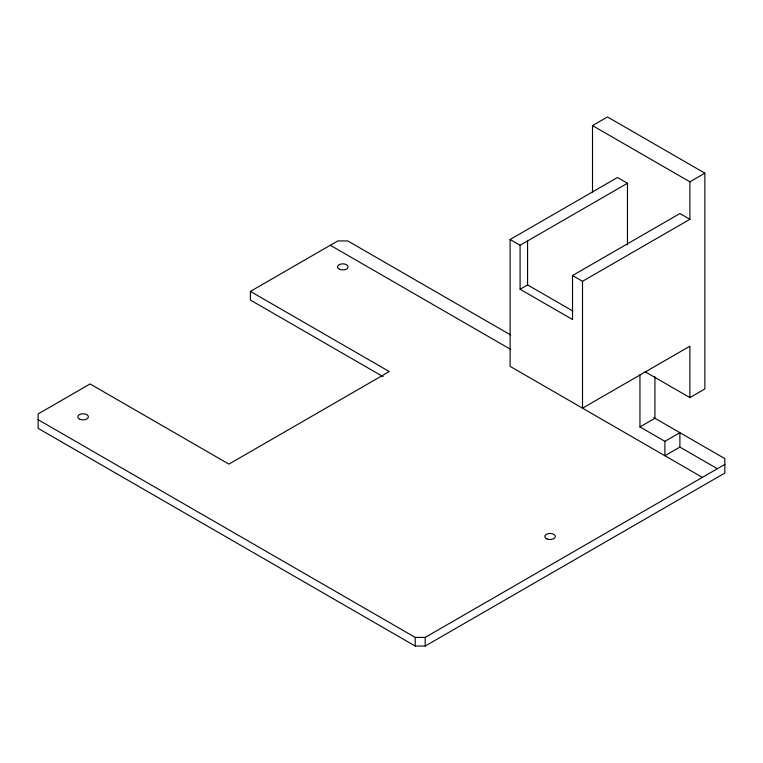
<?xml version="1.0" encoding="UTF-8"?>
<svg xmlns="http://www.w3.org/2000/svg" width="763" height="763" viewBox="0 0 763 763"><rect width="100%" height="100%" fill="white"/><g stroke="black" fill="none" stroke-linecap="round" stroke-linejoin="round"><path stroke-width="1.14" d="M383.074 376.645L250.407 300.05L250.407 291.399L337.799 240.936L347.785 240.936L510.561 334.919M592.508 192.085L592.508 125.599L607.491 116.949L704.869 173.172L704.869 388.949L689.895 397.599L645.05 371.715M702.38 477.371L510.104 366.364L510.104 239.496L617.477 177.502L627.463 183.263L627.463 244.961M510.104 239.496L520.089 245.257L627.463 183.263M592.508 125.599L689.895 181.823L704.869 173.172M520.089 245.257L520.089 289.234L527.576 284.904L572.822 311.027M520.089 289.234L572.527 319.506L572.527 275.538L679.9 213.545L689.895 219.305L689.895 181.823M572.527 275.538L582.512 281.299L689.895 219.305M639.947 374.7L639.947 426.918L654.931 418.267L654.931 376.731M639.947 426.918L664.916 441.329L679.9 432.678L679.9 447.099L717.363 468.72M679.9 447.099L664.916 455.749L664.916 441.329M38.15 419.707L415.215 637.401L425.201 637.401L724.85 464.4M250.407 291.399L389.244 371.552L228.929 464.114L90.091 383.951L38.15 413.937L38.15 428.358L415.215 646.051L425.201 646.051L724.85 473.05L724.85 458.63L653.767 417.59M330.312 245.266L510.685 349.406M689.895 397.599L689.895 346.183L582.512 408.167L582.512 281.299M527.576 240.936L527.576 284.904M425.201 637.401L425.201 646.051M415.215 637.401L415.215 646.051M339.497 269.282A5.293 3.062 0 0 0 348.033 267.336A5.293 3.062 0 0 0 340.851 264.046A5.293 3.062 0 0 0 339.497 269.282M80.048 419.326A5.293 3.062 0 0 0 88.374 417.094A5.293 3.062 0 0 0 80.868 414.051A5.293 3.062 0 0 0 80.048 419.326M546.966 538.964A5.293 3.062 0 0 0 555.321 536.79A5.293 3.062 0 0 0 547.872 533.699A5.293 3.062 0 0 0 546.966 538.964"/></g></svg>
